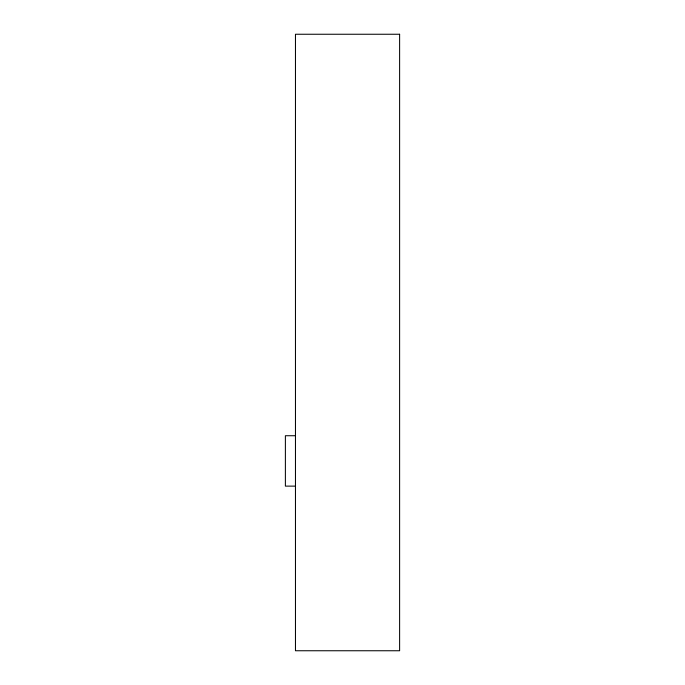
<?xml version="1.0" encoding="UTF-8"?>
<svg xmlns="http://www.w3.org/2000/svg" width="685" height="685" viewBox="0 0 685 685"><rect width="100%" height="100%" fill="white"/><g stroke="black" fill="none" stroke-linecap="round" stroke-linejoin="round"><path stroke-width="1.03" d="M295.466 435.728L285.388 435.728L285.388 486.127L295.466 486.127M399.612 34.25L295.466 34.25L295.466 650.75L399.612 650.75L399.612 34.25"/></g></svg>
